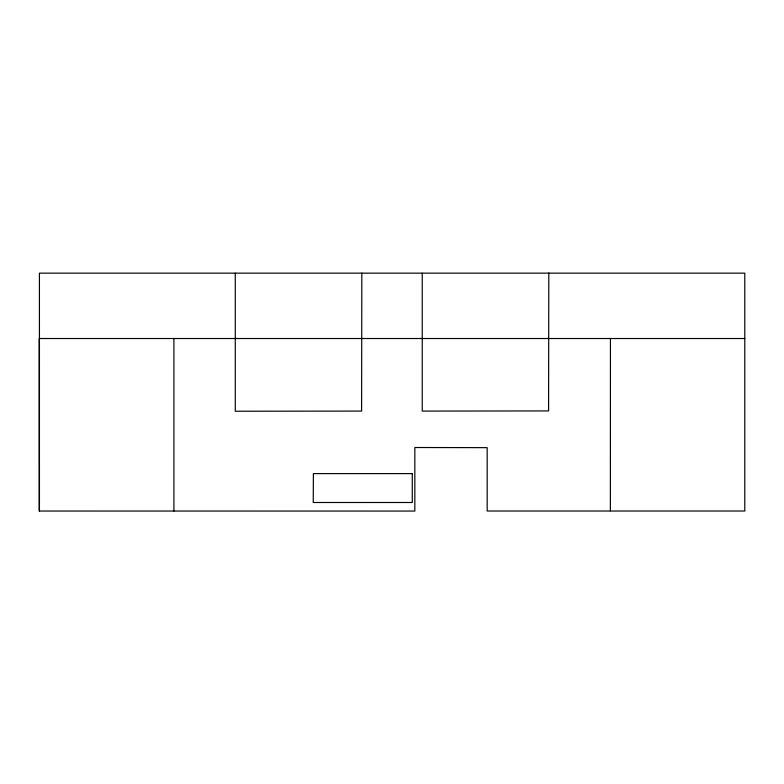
<?xml version="1.0" encoding="UTF-8"?>
<svg xmlns="http://www.w3.org/2000/svg" width="784" height="784" viewBox="0 0 784 784"><rect width="100%" height="100%" fill="white"/><g stroke="black" fill="none" stroke-linecap="round" stroke-linejoin="round"><path stroke-width="1.18" d="M610.373 510.835L610.442 338.482M361.826 273.106L361.61 411.081L235.269 411.237L235.269 273.155M548.8 272.94L548.584 410.924L422.243 411.081L422.243 273.155M744.8 338.521L39.2 338.521L39.2 511.031L414.834 511.06L414.834 447.507L487.178 447.654L487.178 511.021L744.79 511.021L744.79 273.155L39.425 273.155L39.445 511.031M173.911 338.512L173.911 511.031M412.286 473.605L412.276 502.495L313.237 502.495L313.384 473.614L412.286 473.605"/></g></svg>
